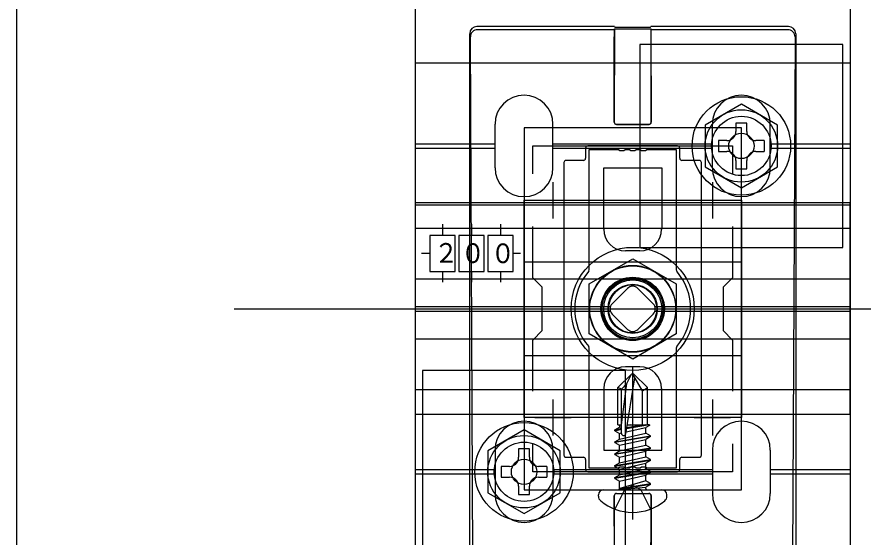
# Model space of a CAD drawing. Units: millimetres, scale not verified. Extents: x -875 to 875, y -1300 to 1292.
# Drawn here: x -363.9 to -247.1, y -856.3 to -784.4 of the extents above; entities that cross this region are included whole.
import ezdxf
from ezdxf.enums import TextEntityAlignment as Align

# ---------------------------------------------------------------- set-up
doc = ezdxf.new("R2010")
doc.units = ezdxf.units.MM
doc.header["$LTSCALE"] = 8
for name, color, linetype in [('0-2_YKK_11', 7, 'Continuous'), ('0-5_YKK_13', 4, 'Continuous'), ('0-7_YKK_D', 6, 'Continuous'), ('0-9_YSS_K', 3, 'Continuous')]:
    doc.layers.add(name, color=color, linetype=linetype)
doc.layers.add('0-4_YKK_12', color=2, linetype='Continuous', lineweight=18)
doc.styles.add('ＭＳ ゴシック', font='')
doc.styles.get('ＭＳ ゴシック').set_extended_font_data('MS Gothic')

msp = doc.modelspace()

# ---------------------------------------------------------------- linework, layer by layer
at = {"layer": '0-2_YKK_11'}
for p, q in [((-289.938, -807.25), (-289.938, -812.25)), ((-267.938, -807.25), (-267.938, -812.25)), ((-292.438, -809.75), (-287.438, -809.75)), ((-270.438, -809.75), (-265.438, -809.75)), ((-289.938, -837.25), (-289.938, -842.25)), ((-267.938, -837.25), (-267.938, -842.25)), ((-292.438, -839.75), (-287.438, -839.75)), ((-270.438, -839.75), (-265.438, -839.75))]:
    msp.add_line(p, q, dxfattribs=at)
msp.add_lwpolyline([(-293.938, -799.75), (-293.938, -849.75), (-263.938, -849.75), (-263.938, -799.75)], close=True, dxfattribs=at)
for points in [[(-292.738, -806.117), (-292.738, -802.25), (-265.138, -802.25), (-265.138, -806.117)], [(-292.738, -836.117), (-292.738, -829.05), (-291.438, -827.75), (-291.438, -821.75), (-292.738, -820.45), (-292.738, -813.383)], [(-265.138, -813.383), (-265.138, -820.45), (-266.438, -821.75), (-266.438, -827.75), (-265.138, -829.05), (-265.138, -836.117)], [(-265.138, -843.383), (-265.138, -847.25), (-292.738, -847.25), (-292.738, -843.383)]]:
    msp.add_lwpolyline(points, dxfattribs=at)
at = {"layer": '0-4_YKK_12'}
msp.add_circle((-278.937, -824.75), 6, dxfattribs=at)
at = {"layer": '0-5_YKK_13'}
for p, q in [((-281.437, -785.75), (-300.437, -785.75)), ((-281.437, -785.75), (-281.403, -785.856)), ((-281.403, -785.856), (-276.472, -785.856)), ((-276.472, -785.856), (-276.437, -785.75)), ((-257.437, -785.75), (-276.437, -785.75)), ((-301.437, -862.752), (-301.437, -786.75)), ((-301.003, -862.314), (-301.347, -787.197)), ((-281.473, -786.193), (-300.347, -786.193)), ((-281.49, -798.968), (-281.49, -787.191)), ((-281.473, -786.193), (-281.438, -786.088)), ((-281.438, -786.088), (-281.472, -798.95)), ((-281.438, -786.088), (-276.437, -786.088)), ((-257.528, -786.193), (-276.402, -786.193)), ((-276.385, -798.968), (-276.385, -787.191)), ((-256.528, -787.197), (-256.872, -862.314)), ((-256.437, -786.75), (-256.437, -862.752)), ((-308.937, -790.75), (-248.937, -790.75)), ((-297.938, -805.25), (-297.938, -799.25)), ((-289.938, -805.25), (-289.938, -799.25)), ((-281.19, -799.268), (-276.685, -799.268)), ((-281.172, -799.25), (-276.703, -799.25)), ((-267.938, -805.25), (-267.938, -799.25)), ((-263.187, -799.1), (-264.687, -799.1)), ((-264.687, -799.1), (-264.687, -800.25)), ((-263.187, -800.25), (-263.187, -799.1)), ((-259.938, -805.25), (-259.938, -799.25)), ((-308.937, -801.95), (-297.938, -801.95)), ((-289.938, -801.95), (-267.938, -801.95)), ((-272.737, -802.25), (-285.138, -802.25)), ((-265.937, -801.5), (-267.087, -801.5)), ((-260.787, -801.5), (-261.937, -801.5)), ((-260.787, -801.5), (-260.787, -803)), ((-259.938, -801.95), (-248.937, -801.95)), ((-308.937, -802.55), (-297.938, -802.55)), ((-289.938, -802.55), (-267.938, -802.55)), ((-285.437, -802.55), (-285.437, -803.95)), ((-272.437, -803.95), (-272.437, -802.55)), ((-261.937, -803), (-260.787, -803)), ((-259.938, -802.55), (-248.937, -802.55)), ((-288.437, -804.55), (-288.437, -844.95)), ((-285.737, -804.25), (-288.138, -804.25)), ((-269.737, -804.25), (-272.138, -804.25)), ((-269.437, -844.95), (-269.437, -804.55)), ((-264.687, -804.25), (-264.687, -805.4)), ((-263.187, -805.4), (-263.187, -804.25)), ((-264.687, -805.4), (-263.187, -805.4)), ((-248.937, -810.391), (-248.937, -810.042)), ((-248.937, -839.281), (-248.937, -810.391)), ((-308.937, -813.6), (-248.937, -813.6)), ((-305.188, -813.041), (-305.188, -814.6)), ((-301.188, -813.041), (-301.188, -814.6)), ((-297.188, -813.041), (-297.188, -814.6)), ((-306.938, -817.1), (-308.108, -817.1)), ((-294.403, -817.1), (-295.438, -817.1)), ((-277.937, -816.75), (-279.937, -816.75)), ((-305.188, -819.6), (-305.188, -821.075)), ((-301.188, -819.6), (-301.188, -821.075)), ((-297.188, -819.6), (-297.188, -821.075)), ((-308.937, -820.6), (-248.937, -820.6)), ((-281.766, -824.043), (-279.645, -821.922)), ((-278.23, -821.922), (-276.109, -824.043)), ((-282.013, -824.45), (-308.937, -824.45)), ((-248.937, -824.45), (-275.862, -824.45)), ((-308.937, -825.05), (-282.013, -825.05)), ((-279.645, -827.579), (-281.766, -825.457)), ((-276.109, -825.457), (-278.23, -827.579)), ((-275.862, -825.05), (-248.937, -825.05)), ((-308.937, -828.9), (-248.937, -828.9)), ((-277.937, -832.75), (-279.937, -832.75)), ((-278.938, -853.85), (-278.938, -832.749)), ((-279.113, -833.75), (-280.988, -835.625)), ((-279.731, -835.076), (-279.113, -833.75)), ((-278.763, -833.75), (-279.113, -833.75)), ((-277.588, -836.089), (-278.938, -833.75)), ((-278.763, -833.75), (-276.888, -835.625)), ((-280.488, -840.75), (-279.731, -835.076)), ((-279.903, -842.003), (-278.648, -834.252)), ((-308.937, -835.9), (-248.937, -835.9)), ((-280.988, -840.75), (-280.988, -835.625)), ((-280.488, -835.832), (-280.988, -835.625)), ((-276.888, -840.75), (-276.888, -835.625)), ((-308.937, -839.281), (-248.937, -839.281)), ((-280.988, -840.75), (-280.488, -840.75)), ((-280.762, -840.75), (-280.762, -841.08)), ((-276.627, -840.774), (-279.789, -841.301)), ((-277.189, -840.75), (-279.769, -841.18)), ((-279.302, -840.75), (-279.715, -840.844)), ((-279.7, -840.75), (-276.888, -840.75)), ((-276.627, -840.841), (-277.113, -841.121)), ((-276.627, -840.774), (-276.888, -840.75)), ((-276.627, -840.774), (-276.627, -840.774)), ((-276.627, -840.774), (-276.627, -840.841)), ((-281.409, -841.454), (-280.762, -841.08)), ((-281.409, -841.454), (-280.488, -841.246)), ((-281.409, -841.571), (-280.488, -841.363)), ((-281.409, -841.571), (-281.409, -841.454)), ((-281.409, -841.571), (-280.762, -841.945)), ((-280.762, -841.08), (-280.488, -841.018)), ((-280.762, -841.945), (-280.488, -841.883)), ((-280.762, -842.728), (-277.113, -841.904)), ((-280.762, -842.728), (-280.762, -841.945)), ((-279.86, -841.742), (-277.113, -841.121)), ((-277.113, -841.904), (-277.113, -841.121)), ((-276.466, -842.278), (-277.113, -841.904)), ((-281.409, -843.102), (-276.466, -842.278)), ((-276.466, -842.395), (-281.409, -843.219)), ((-281.409, -843.102), (-280.762, -842.728)), ((-281.409, -843.219), (-281.409, -843.102)), ((-281.409, -843.219), (-280.762, -843.593)), ((-280.762, -843.593), (-277.113, -842.769)), ((-276.466, -842.395), (-277.113, -842.769)), ((-277.113, -843.552), (-277.113, -842.769)), ((-276.466, -842.395), (-276.466, -842.278)), ((-297.938, -844.25), (-297.938, -850.25)), ((-293.188, -844.1), (-294.688, -844.1)), ((-294.688, -844.1), (-294.688, -845.25)), ((-293.188, -845.25), (-293.188, -844.1)), ((-289.938, -844.25), (-289.938, -850.25)), ((-281.409, -844.75), (-276.466, -843.926)), ((-276.466, -844.043), (-281.409, -844.867)), ((-281.409, -844.75), (-280.762, -844.376)), ((-280.762, -844.376), (-277.113, -843.552)), ((-280.762, -844.376), (-280.762, -843.593)), ((-280.762, -845.241), (-277.113, -844.417)), ((-276.466, -843.926), (-277.113, -843.552)), ((-276.466, -844.043), (-277.113, -844.417)), ((-277.113, -845.2), (-277.113, -844.417)), ((-276.466, -844.043), (-276.466, -843.926)), ((-267.938, -844.25), (-267.938, -850.25)), ((-259.938, -844.25), (-259.938, -850.25)), ((-288.138, -845.25), (-285.737, -845.25)), ((-285.437, -845.55), (-285.437, -846.95)), ((-281.409, -844.867), (-281.409, -844.75)), ((-281.409, -844.867), (-280.762, -845.241)), ((-281.409, -846.397), (-276.466, -845.573)), ((-280.762, -846.024), (-277.113, -845.2)), ((-280.762, -846.024), (-280.762, -845.241)), ((-276.466, -845.573), (-277.113, -845.2)), ((-276.466, -845.691), (-276.466, -845.573)), ((-272.437, -846.95), (-272.437, -845.55)), ((-272.138, -845.25), (-269.737, -845.25)), ((-295.938, -846.5), (-297.088, -846.5)), ((-290.788, -846.5), (-291.938, -846.5)), ((-290.788, -846.5), (-290.788, -848)), ((-276.466, -845.691), (-281.409, -846.515)), ((-281.409, -846.397), (-280.762, -846.024)), ((-281.409, -846.515), (-281.409, -846.397)), ((-281.409, -846.515), (-280.762, -846.889)), ((-280.762, -846.889), (-277.113, -846.065)), ((-276.466, -845.691), (-277.113, -846.065)), ((-277.113, -846.848), (-277.113, -846.065)), ((-308.937, -846.95), (-297.938, -846.95)), ((-308.937, -847.55), (-297.938, -847.55)), ((-289.938, -846.95), (-267.938, -846.95)), ((-289.938, -847.55), (-267.938, -847.55)), ((-285.138, -847.25), (-272.737, -847.25)), ((-276.466, -847.339), (-281.409, -848.163)), ((-281.409, -848.045), (-280.762, -847.671)), ((-280.762, -847.671), (-277.113, -846.848)), ((-280.762, -847.671), (-280.762, -846.889)), ((-280.762, -848.537), (-277.113, -847.713)), ((-276.466, -847.339), (-277.113, -847.713)), ((-277.113, -848.495), (-277.113, -847.713)), ((-276.466, -847.339), (-276.466, -847.221)), ((-259.938, -846.95), (-248.937, -846.95)), ((-259.938, -847.55), (-248.937, -847.55)), ((-291.938, -848), (-290.788, -848)), ((-281.409, -848.163), (-281.409, -848.045)), ((-281.409, -848.163), (-280.762, -848.537)), ((-280.762, -849.55), (-280.762, -848.537)), ((-277.113, -848.495), (-280.703, -849.575)), ((-280.703, -849.575), (-276.466, -848.869)), ((-276.466, -848.987), (-280.703, -849.693)), ((-280.063, -849.75), (-278.938, -849.152)), ((-277.812, -849.75), (-278.938, -849.152)), ((-276.466, -848.987), (-277.113, -849.361)), ((-276.466, -848.987), (-276.466, -848.869)), ((-294.688, -849.25), (-294.688, -850.4)), ((-293.188, -850.4), (-293.188, -849.25)), ((-282.973, -849.75), (-274.903, -849.75)), ((-280.063, -849.75), (-281.388, -852.408)), ((-281.19, -850.233), (-276.685, -850.233)), ((-281.172, -850.25), (-276.703, -850.25)), ((-280.703, -849.693), (-277.113, -849.361)), ((-280.703, -849.693), (-280.703, -849.575)), ((-277.812, -849.75), (-276.488, -852.408)), ((-277.113, -849.55), (-277.113, -849.361)), ((-294.688, -850.4), (-293.188, -850.4)), ((-283.673, -850.612), (-283.673, -850.45)), ((-281.49, -850.533), (-281.49, -862.309)), ((-281.438, -863.413), (-281.472, -850.551)), ((-276.385, -850.533), (-276.385, -862.309)), ((-274.203, -850.612), (-274.203, -850.45))]:
    msp.add_line(p, q, dxfattribs=at)
for points in [[(-248.937, -726.05), (-248.937, -923.45), (-308.937, -923.45), (-308.937, -726.05)], [(-277.937, -788.25), (-277.937, -816.25), (-249.937, -816.25), (-249.937, -788.25)], [(-258.937, -799.364), (-263.937, -796.477), (-268.937, -799.364), (-268.937, -805.137), (-263.937, -808.024), (-258.937, -805.137)], [(-263.937, -809.75), (-263.937, -839.75), (-293.937, -839.75), (-293.937, -809.75)], [(-306.938, -819.6), (-303.438, -819.6), (-303.438, -814.6), (-306.938, -814.6)], [(-302.938, -819.6), (-299.438, -819.6), (-299.438, -814.6), (-302.938, -814.6)], [(-298.938, -819.6), (-295.438, -819.6), (-295.438, -814.6), (-298.938, -814.6)], [(-293.937, -831.25), (-293.937, -818.25), (-263.937, -818.25), (-263.937, -831.25)], [(-284.937, -821.286), (-278.937, -817.822), (-272.937, -821.286), (-272.937, -828.214), (-278.937, -831.679), (-284.937, -828.214)], [(-307.937, -833.25), (-307.937, -861.25), (-279.937, -861.25), (-279.937, -833.25)], [(-288.938, -844.364), (-293.938, -841.477), (-298.938, -844.364), (-298.938, -850.137), (-293.938, -853.024), (-288.938, -850.137)]]:
    msp.add_lwpolyline(points, close=True, dxfattribs=at)
for points in [[(-276.402, -786.193), (-276.437, -786.088), (-276.403, -798.95)], [(-267.087, -801.5), (-267.087, -803), (-265.937, -803)], [(-285.01, -819.542), (-284.937, -819.347), (-284.937, -802.75), (-280.896, -802.75), (-280.712, -802.87), (-280.163, -802.87), (-279.979, -802.75), (-279.396, -802.75), (-279.212, -802.87), (-278.663, -802.87), (-278.479, -802.75), (-277.896, -802.75), (-277.712, -802.87), (-277.163, -802.87), (-276.979, -802.75), (-272.937, -802.75)], [(-272.937, -802.75), (-272.937, -819.347), (-272.865, -819.542)], [(-282.937, -813.75), (-282.937, -805.25), (-274.937, -805.25), (-274.937, -813.75)], [(-308.937, -810.391), (-308.937, -810.042), (-248.937, -810.042)], [(-308.937, -839.281), (-308.937, -810.391), (-248.937, -810.391)], [(-272.865, -829.959), (-272.937, -830.154), (-272.937, -846.75), (-276.979, -846.75), (-277.163, -846.63), (-277.712, -846.63), (-277.896, -846.75), (-278.479, -846.75), (-278.663, -846.63), (-279.212, -846.63), (-279.396, -846.75), (-279.979, -846.75), (-280.163, -846.63), (-280.712, -846.63), (-280.896, -846.75), (-284.937, -846.75), (-284.937, -830.154), (-285.01, -829.959)], [(-280.488, -841.956), (-280.488, -835.832), (-279.731, -835.076)], [(-282.937, -835.75), (-282.937, -844.25), (-274.937, -844.25), (-274.937, -835.75)], [(-277.588, -840.75), (-277.588, -836.089), (-276.888, -835.625)], [(-297.088, -846.5), (-297.088, -848), (-295.938, -848)], [(-281.409, -848.045), (-276.466, -847.221), (-277.113, -846.848)], [(-276.466, -848.987), (-276.466, -848.869), (-277.113, -848.495)], [(-276.402, -863.308), (-276.437, -863.413), (-276.403, -850.551)]]:
    msp.add_lwpolyline(points, dxfattribs=at)
for centre, radius in [((-263.937, -802.25), 6.8), ((-263.937, -802.25), 5), ((-263.937, -802.25), 4.1), ((-263.937, -802.25), 1.75), ((-278.937, -824.75), 8.5), ((-278.937, -824.75), 8.5), ((-278.937, -824.75), 5.928), ((-278.937, -824.75), 4.375), ((-278.937, -824.75), 4.25), ((-278.937, -824.75), 4.25), ((-278.937, -824.847), 4.245), ((-278.937, -824.75), 4), ((-278.937, -824.75), 4), ((-278.937, -824.75), 4), ((-278.937, -824.75), 3.4), ((-278.937, -824.75), 3.324), ((-278.937, -824.75), 3.32), ((-293.938, -847.25), 6.8), ((-293.938, -847.25), 5), ((-293.938, -847.25), 4.1), ((-293.937, -847.25), 1.75)]:
    msp.add_circle(centre, radius, dxfattribs=at)
for centre, radius, start, end in [((-300.437, -786.75), 1, 90, 180), ((-257.437, -786.75), 1, 0, 90), ((-300.347, -787.193), 1, 90, 180.2617), ((-257.528, -787.193), 1, 359.7383, 90), ((-293.938, -799.25), 4, 0, 180), ((-263.938, -799.25), 4, 0, 180), ((-265.937, -800.25), 1.25, 270, 0), ((-261.937, -800.25), 1.25, 180, 270), ((-265.937, -804.25), 1.25, 0, 90), ((-261.937, -804.25), 1.25, 90, 180), ((-293.938, -805.25), 4, 180, 0), ((-263.938, -805.25), 4, 180, 0), ((-279.937, -813.75), 3, 180.00001, 269.99999), ((-277.938, -813.75), 3, 270.00001, 359.99999), ((-278.938, -824.75), 8, 139.3793, 220.6207), ((-278.937, -824.75), 8, 319.3793, 40.6207), ((-278.937, -824.75), 4.25, 359.99999, 180.00001), ((-278.938, -822.629), 1, 45, 135), ((-281.059, -824.75), 1, 135, 225), ((-276.816, -824.75), 1, 315, 45), ((-278.939, -824.648), 4.25, 183.27666, 357.50585), ((-278.938, -826.872), 1, 225, 315), ((-279.937, -835.75), 3, 90.00001, 179.99999), ((-277.938, -835.75), 3, 0.00001, 89.99999), ((-293.938, -844.25), 4, 0, 180), ((-263.938, -844.25), 4, 0, 180), ((-280.193, -841.956), 0.294, 180, 270), ((-280.193, -841.956), 0.294, 270, 350.8071), ((-295.938, -845.25), 1.25, 270, 0), ((-291.938, -845.25), 1.25, 180, 270), ((-295.938, -849.25), 1.25, 0, 90), ((-291.938, -849.25), 1.25, 90, 180), ((-293.938, -850.25), 4, 180, 0), ((-282.973, -850.45), 0.7, 90, 180), ((-280.962, -849.55), 0.2, 270, 360), ((-276.913, -849.55), 0.2, 180, 270), ((-274.903, -850.45), 0.7, 0, 90), ((-263.938, -850.25), 4, 180, 0), ((-282.811, -850.612), 0.862, 180, 230.87645), ((-278.938, -845.85), 7, 230.87645, 270), ((-278.938, -845.85), 7, 270, 309.12355), ((-275.064, -850.612), 0.862, 309.12355, 0)]:
    msp.add_arc(centre, radius, start, end, dxfattribs=at)
for centre, major_axis, ratio, start_param, end_param in [((-281.472, -787.191), (0, -1), 0.017455, 3.1939525, 4.712389), ((-276.403, -787.191), (0, -1), 0.017455, 1.5707963, 3.0892328), ((-281.19, -798.968), (0.212, 0.212), 0.999695, 2.3563468, 3.9268385), ((-281.172, -798.949), (-0.123, -0.275), 0.996125, 5.1323772, 6.702869), ((-276.703, -798.949), (0.123, -0.275), 0.996125, 5.8635017, 7.4339934), ((-276.685, -798.968), (-0.212, 0.212), 0.999695, 2.3563468, 3.9268385), ((-285.137, -802.55), (-0.212, 0.212), 0.999695, 5.4979394, 7.0684312), ((-272.738, -802.55), (0.212, 0.212), 0.999695, 5.4979394, 7.0684312), ((-288.137, -804.55), (-0.212, 0.212), 0.999695, 5.4979394, 7.0684312), ((-285.738, -803.95), (0.212, -0.212), 0.999695, 5.4979394, 7.0684312), ((-272.137, -803.95), (-0.212, -0.212), 0.999695, 5.4979394, 7.0684312), ((-269.738, -804.55), (0.212, 0.212), 0.999695, 5.4979394, 7.0684312), ((-288.137, -844.95), (-0.212, -0.212), 0.999695, 5.4979394, 7.0684312), ((-285.738, -845.55), (0.212, 0.212), 0.999695, 5.4979394, 7.0684312), ((-272.137, -845.55), (-0.212, 0.212), 0.999695, 5.4979394, 7.0684312), ((-269.738, -844.95), (0.212, -0.212), 0.999695, 5.4979394, 7.0684312), ((-285.137, -846.95), (-0.212, -0.212), 0.999695, 5.4979394, 7.0684312), ((-272.738, -846.95), (0.212, -0.212), 0.999695, 5.4979394, 7.0684312), ((-281.19, -850.533), (0.212, -0.212), 0.999695, 2.3563468, 3.9268385), ((-281.172, -850.551), (-0.123, 0.275), 0.996125, 5.8635017, 7.4339934), ((-276.703, -850.551), (0.123, 0.275), 0.996125, 5.1323772, 6.702869), ((-276.685, -850.533), (-0.212, -0.212), 0.999695, 2.3563468, 3.9268385)]:
    msp.add_ellipse(centre, major_axis=major_axis, ratio=ratio, start_param=start_param, end_param=end_param, dxfattribs=at)
at = {"layer": '0-7_YKK_D'}
msp.add_line((-363.937, -924.75), (-363.937, -724.75), dxfattribs=at)
at = {"layer": '0-9_YSS_K'}
msp.add_line((-333.938, -824.75), (786.062, -824.75), dxfattribs=at)

# ---------------------------------------------------------------- texts
at = {"layer": '0-5_YKK_13', "style": 'ＭＳ ゴシック', "width": 0.9}
for s, p in [('２', (-306.343, -819.182)), ('０', (-302.655, -819.222)), ('０', (-298.518, -819.241))]:
    msp.add_text(s, height=2.711, dxfattribs=at).set_placement(p, align=Align.BOTTOM_LEFT)

doc.saveas('drawing.dxf')
